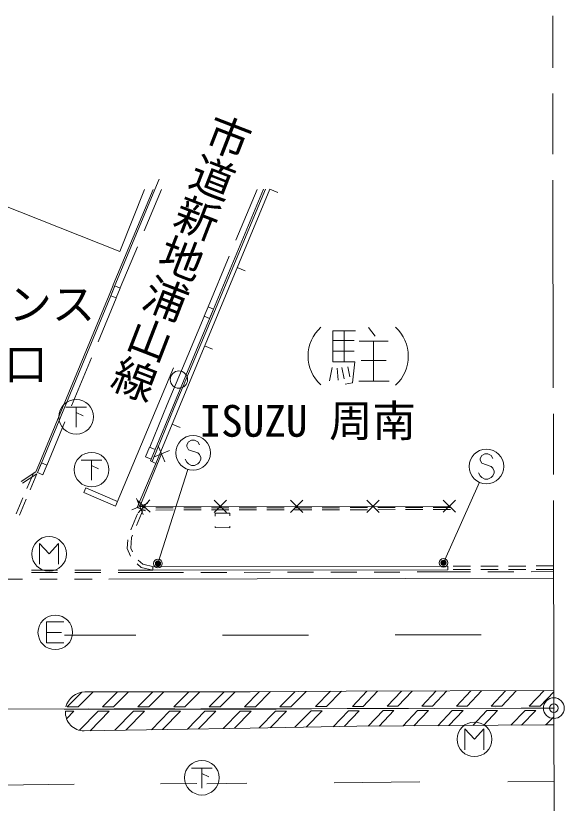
# Model space of a CAD drawing. Units: millimetres, scale not verified. Extents: x 40000 to 680000, y 20000 to 380000.
# Drawn here: x 537346 to 569002, y 286556 to 332049 of the extents above; entities that cross this region are included whole.
import ezdxf
from ezdxf.enums import TextEntityAlignment as Align

# ---------------------------------------------------------------- set-up
doc = ezdxf.new("R2010")
doc.units = ezdxf.units.MM
doc.header["$LTSCALE"] = 1000
doc.header["$PDMODE"] = 32
doc.header["$PDSIZE"] = 500
doc.linetypes.add('CHAIN', pattern=[18.5, 12, -1.5, 3.5, -1.5])
for name, color, linetype, lineweight in [('M-BGD', 7, 'Continuous', 13), ('M-BGD-EXST', 7, 'Continuous', 13), ('M-BMK', 2, 'CHAIN', 13), ('M-BMK-SRVR', 3, 'Continuous', 13), ('M-STR-HTXT', 7, 'Continuous', 13), ('M-STR-STRC', 7, 'Continuous', 13)]:
    doc.layers.add(name, color=color, linetype=linetype, lineweight=lineweight)
doc.layers.add('M-BMK-HTXT', color=7, linetype='Continuous')
doc.styles.add('@ＭＳ ゴシック', font='')
doc.styles.add('ＭＳ ゴシック', font='')
doc.styles.get('@ＭＳ ゴシック').set_extended_font_data('@MS Gothic')
doc.styles.get('ＭＳ ゴシック').set_extended_font_data('MS Gothic')

msp = doc.modelspace()

# ---------------------------------------------------------------- linework, layer by layer
at = {"layer": 'M-BGD'}
for p, q in [((545273, 322012), (542972, 316496)), ((545750, 322012), (544757, 319631)), ((548623, 314504), (551753, 322022)), ((550055, 319092), (551276, 322021)), ((552006, 322023), (552467, 321831)), ((544371, 318708), (543378, 316326)), ((548449, 315239), (549670, 318168)), ((550126, 317499), (550588, 317307)), ((542971, 316494), (542740, 315908)), ((542741, 315909), (538731, 306244)), ((543147, 315741), (542100, 313218)), ((547280, 312416), (548216, 314673)), ((557706, 314034), (558083, 313542)), ((556960, 313854), (555649, 313854)), ((555649, 313854), (555649, 312059)), ((556305, 313854), (556305, 312059)), ((555649, 313280), (556879, 313280)), ((557165, 313247), (558846, 313247)), ((557993, 313247), (557993, 310936)), ((548247, 312975), (548708, 312783)), ((555649, 312673), (556870, 312673)), ((541717, 312294), (540568, 309523)), ((546090, 309585), (547280, 312416)), ((557288, 312132), (558723, 312132)), ((555616, 311723), (555461, 310960)), ((555649, 312059), (556920, 312059)), ((555903, 311682), (555952, 311001)), ((556165, 311723), (556297, 311075)), ((556518, 311764), (556633, 311182)), ((556920, 312059), (556780, 310837)), ((556780, 310837), (556362, 310764)), ((557141, 310936), (558895, 310936)), ((545078, 307123), (546090, 309585)), ((540184, 308599), (539138, 306076)), ((546367, 308451), (546829, 308259)), ((545572, 307206), (545958, 306284)), ((545303, 306552), (546226, 306938)), ((538732, 306245), (538500, 305698)), ((538499, 305692), (537664, 305142)), ((538565, 305592), (537730, 305042)), ((538381, 305669), (537992, 304748)), ((538565, 305592), (538177, 304670)), ((537759, 304195), (537371, 303274)), ((537944, 304117), (537555, 303196)), ((544322, 304161), (544708, 303238)), ((545109, 303368), (544376, 304048)), ((544402, 303342), (545083, 304075)), ((549503, 303357), (548796, 304064)), ((548796, 303356), (549503, 304064)), ((553203, 303358), (553910, 304066)), ((553910, 303359), (553203, 304065)), ((557610, 303360), (558317, 304068)), ((558317, 303361), (557610, 304067)), ((562017, 303362), (562724, 304070)), ((562724, 303363), (562017, 304069)), ((544054, 303507), (544976, 303893)), ((544309, 302594), (544694, 303517)), ((544351, 303647), (544812, 303452)), ((544839, 303614), (544691, 303614)), ((544839, 303494), (544691, 303494)), ((546439, 303617), (545439, 303615)), ((546439, 303497), (545439, 303495)), ((548039, 303619), (547039, 303617)), ((548039, 303499), (547039, 303497)), ((549639, 303621), (548639, 303620)), ((549639, 303501), (548639, 303500)), ((551239, 303624), (550239, 303622)), ((551239, 303504), (550239, 303502)), ((552839, 303626), (551839, 303625)), ((552839, 303506), (551839, 303505)), ((554439, 303629), (553439, 303627)), ((554439, 303509), (553439, 303507)), ((556039, 303631), (555039, 303629)), ((556039, 303511), (555039, 303509)), ((557639, 303633), (556639, 303632)), ((557639, 303513), (556639, 303512)), ((559239, 303636), (558239, 303634)), ((559239, 303516), (558239, 303514)), ((560839, 303638), (559839, 303637)), ((560839, 303518), (559839, 303517)), ((562439, 303641), (561439, 303639)), ((562439, 303521), (561439, 303519)), ((543990, 302349), (544375, 303271)), ((548857, 303149), (548859, 303323)), ((548859, 303323), (549706, 303312)), ((549706, 303312), (549704, 303160)), ((548848, 302484), (548849, 302550)), ((549697, 302560), (549696, 302473)), ((549696, 302473), (548848, 302484)), ((543779, 301263), (543812, 301782)), ((543982, 301297), (544019, 301900)), ((544019, 301900), (544078, 302041)), ((543964, 300821), (543779, 301263)), ((544076, 301073), (543982, 301297)), ((544576, 300183), (544353, 300380)), ((544672, 300365), (544413, 300594)), ((545306, 300206), (544672, 300365)), ((566789, 300261), (565789, 300258)), ((568389, 300265), (567389, 300262)), ((539764, 300013), (538264, 300013)), ((539764, 299883), (538264, 299883)), ((542264, 300013), (540764, 300013)), ((542264, 299883), (540764, 299883)), ((545258, 300012), (543264, 300013)), ((545258, 299882), (543264, 299883)), ((545258, 300012), (544576, 300183)), ((562286, 300249), (545257, 300212)), ((547023, 299886), (545258, 299882)), ((549523, 299892), (548023, 299888)), ((552023, 299897), (550523, 299894)), ((554523, 299902), (553023, 299899)), ((557023, 299908), (555523, 299905)), ((559523, 299913), (558023, 299910)), ((562287, 299919), (560523, 299915)), ((562287, 300049), (562286, 300249)), ((563588, 299923), (562287, 299919)), ((563589, 300253), (562589, 300250)), ((563589, 300053), (562589, 300050)), ((565189, 300257), (564189, 300254)), ((565189, 300057), (564189, 300054)), ((566088, 299929), (564588, 299925)), ((566789, 300061), (565789, 300058)), ((568389, 299935), (567088, 299931)), ((568389, 300065), (567389, 300062))]:
    msp.add_line(p, q, dxfattribs=at)
for points in [[(545632, 322612), (543064, 316457), (542833, 315871), (538824, 306206), (538592, 305659)], [(544777, 322011), (543347, 318439), (535230, 321639), (529589, 307577), (526207, 304838), (514494, 304612)], [(544351, 303647), (545427, 306189), (552006, 322023)], [(545427, 306189), (545118, 306329), (545158, 306434), (545392, 306993), (546404, 309454), (547594, 312285), (548530, 314542), (548763, 315108), (551645, 322022)], [(545485, 306955), (546496, 309416), (547686, 312246), (548623, 314504)], [(562370, 303716), (544743, 303708), (544515, 303700), (545765, 306745)], [(545212, 306294), (545251, 306397), (545485, 306955)], [(562287, 300049), (545258, 300012), (545257, 300212)]]:
    msp.add_lwpolyline(points, dxfattribs=at)
for points in [[(543369, 316318), (543144, 315749), (542833, 315871), (543058, 316441)], [(548221, 314687), (548447, 315238), (548763, 315108), (548537, 314557)], [(544837, 306566), (545072, 307128), (545392, 306993), (545157, 306432)], [(539144, 306078), (538909, 305524), (538592, 305659), (538826, 306213)]]:
    msp.add_lwpolyline(points, close=True, dxfattribs=at)
msp.add_circle((546760, 311028), 500, dxfattribs=at)
for centre, radius, start, end in [((556443, 312387), 2228, 131.6979, 228.0192), ((557720, 312379), 2282, 312.8638, 47.4164)]:
    msp.add_arc(centre, radius, start, end, dxfattribs=at)
at = {"layer": 'M-BGD-EXST'}
for p, q in [((540237, 309428), (541437, 309428)), ((540837, 309428), (540837, 308278)), ((540837, 309128), (541237, 308928)), ((541123, 306376), (542323, 306376)), ((541723, 306376), (541723, 305226)), ((541723, 306076), (542123, 305876)), ((538719, 300358), (538719, 301558)), ((538719, 301558), (539269, 300958)), ((539269, 300958), (539819, 301558)), ((539819, 301558), (539819, 300358)), ((540129, 297028), (539129, 297028)), ((539129, 297028), (539129, 295828)), ((539129, 296428), (539979, 296428)), ((539129, 295828), (540129, 295828)), ((563270, 289648), (563270, 290848)), ((563270, 290848), (563820, 290248)), ((563820, 290248), (564370, 290848)), ((564370, 290848), (564370, 289648)), ((547489, 288581), (548689, 288581)), ((548089, 288581), (548089, 287431)), ((548089, 288281), (548489, 288081))]:
    msp.add_line(p, q, dxfattribs=at)
for centre in [(540837, 308878), (541723, 305826), (539269, 300958), (539629, 296428), (563820, 290248), (548089, 288031)]:
    msp.add_circle(centre, 1000, dxfattribs=at)
at = {"layer": 'M-BMK'}
for p, q in [((568402, 292049), (568337, 332049)), ((400022, 291775), (568402, 292049)), ((568402, 292049), (568467, 252049))]:
    msp.add_line(p, q, dxfattribs=at)
at = {"layer": 'M-BMK-SRVR'}
msp.add_circle((568402, 292049), 600, dxfattribs=at)
msp.add_point((568402, 292049), dxfattribs=at)
at = {"layer": 'M-STR-HTXT'}
for p, q in [((545555, 300404), (547278, 305844)), ((562030, 300449), (564103, 305099))]:
    msp.add_line(p, q, dxfattribs=at)
for centre, radius in [((545555, 300404), 150), ((545555, 300404), 120), ((545555, 300404), 90), ((545555, 300404), 60), ((545555, 300404), 30), ((545555, 300404), 20), ((562030, 300449), 150), ((562030, 300449), 120), ((562030, 300449), 90), ((562030, 300449), 60), ((562030, 300449), 30), ((562030, 300449), 20)]:
    msp.add_circle(centre, radius, dxfattribs=at)
for p in [(545555, 300404), (562030, 300449)]:
    msp.add_point(p, dxfattribs=at)
at = {"layer": 'M-STR-STRC'}
for p, q in [((546441, 311712), (543100, 303716)), ((547307, 307434), (547216, 307252)), ((547216, 307252), (547216, 307161)), ((547216, 307161), (547307, 306979)), ((547489, 307525), (547307, 307434)), ((547671, 307525), (547489, 307525)), ((547852, 307434), (547671, 307525)), ((547943, 307252), (547852, 307434)), ((547307, 306979), (547852, 306797)), ((547852, 306797), (547943, 306706)), ((547943, 306706), (548034, 306525)), ((564237, 306649), (564147, 306467)), ((564419, 306739), (564237, 306649)), ((564601, 306739), (564419, 306739)), ((564783, 306649), (564601, 306739)), ((564874, 306467), (564783, 306649)), ((547216, 306252), (547125, 306434)), ((547307, 306161), (547216, 306252)), ((547943, 306252), (547852, 306161)), ((548034, 306434), (547943, 306252)), ((548034, 306525), (548034, 306434)), ((564147, 306467), (564147, 306376)), ((564147, 306376), (564237, 306194)), ((564237, 306194), (564783, 306012)), ((547489, 306070), (547307, 306161)), ((547671, 306070), (547489, 306070)), ((547852, 306161), (547671, 306070)), ((564783, 306012), (564874, 305921)), ((564874, 305921), (564965, 305739)), ((564965, 305739), (564965, 305649)), ((564147, 305467), (564056, 305649)), ((564237, 305376), (564147, 305467)), ((564419, 305285), (564237, 305376)), ((564601, 305285), (564419, 305285)), ((564783, 305376), (564601, 305285)), ((564874, 305467), (564783, 305376)), ((564965, 305649), (564874, 305467)), ((543216, 303993), (541390, 304785)), ((536711, 299505), (537730, 299505)), ((538730, 299505), (539730, 299504)), ((540730, 299504), (541749, 299504)), ((542718, 299510), (568390, 299553)), ((544267, 296258), (540155, 296266)), ((554243, 296259), (549270, 296262)), ((559246, 296288), (564205, 296284)), ((540948, 292117), (541817, 292997)), ((541331, 292997), (550880, 293001)), ((542354, 292118), (543224, 292998)), ((542987, 292118), (543856, 292998)), ((544393, 292119), (545263, 292999)), ((545026, 292119), (545896, 292999)), ((546474, 292120), (547343, 293000)), ((547107, 292120), (547975, 293000)), ((548512, 292121), (549381, 293001)), ((549145, 292121), (550014, 293001)), ((550551, 292122), (551421, 293004)), ((551183, 292122), (552057, 293007)), ((552590, 292124), (553468, 293013)), ((553227, 292128), (554103, 293016)), ((554642, 292138), (555514, 293022)), ((555278, 292142), (556149, 293025)), ((556782, 292151), (557612, 293030)), ((557402, 292152), (558233, 293032)), ((558781, 292155), (559613, 293036)), ((559401, 292156), (560234, 293038)), ((560779, 292159), (561613, 293042)), ((561399, 292160), (562234, 293044)), ((562777, 292163), (563614, 293049)), ((563398, 292164), (564235, 293051)), ((564776, 292167), (565614, 293055)), ((565396, 292169), (566235, 293057)), ((566985, 292172), (567847, 293062)), ((567612, 292173), (568401, 292986)), ((540315, 292117), (541164, 292976)), ((540948, 292117), (540315, 292117)), ((542987, 292118), (542354, 292118)), ((545026, 292119), (544393, 292119)), ((547107, 292120), (546474, 292120)), ((549145, 292121), (548512, 292121)), ((551183, 292122), (550551, 292122)), ((553227, 292128), (552590, 292124)), ((555278, 292142), (554642, 292138)), ((557402, 292152), (556782, 292151)), ((559401, 292156), (558781, 292155)), ((561399, 292160), (560779, 292159)), ((563398, 292164), (562777, 292163)), ((565396, 292169), (564776, 292167)), ((567612, 292173), (566985, 292172)), ((552371, 291997), (540134, 291992)), ((540215, 291867), (540701, 291867)), ((540278, 291440), (540701, 291867)), ((541024, 290771), (542107, 291868)), ((541632, 290746), (542740, 291868)), ((542107, 291868), (542740, 291868)), ((543061, 290770), (544146, 291869)), ((543705, 290781), (544779, 291869)), ((544146, 291869), (544779, 291869)), ((545178, 290806), (546227, 291870)), ((545821, 290817), (546860, 291870)), ((546227, 291870), (546860, 291870)), ((547249, 290841), (548266, 291871)), ((547892, 290852), (548898, 291871)), ((548266, 291871), (548898, 291871)), ((549321, 290876), (550304, 291871)), ((549964, 290887), (550936, 291872)), ((550304, 291871), (550936, 291872)), ((551392, 290910), (552342, 291872)), ((552035, 290920), (552979, 291877)), ((553462, 290943), (554393, 291886)), ((554104, 290953), (555030, 291891)), ((554393, 291886), (555030, 291891)), ((555674, 290977), (556546, 291901)), ((556302, 290987), (557166, 291902)), ((556546, 291901), (557166, 291902)), ((557693, 291004), (558544, 291905)), ((558316, 291008), (559164, 291906)), ((558544, 291905), (559164, 291906)), ((559702, 291019), (560542, 291909)), ((560325, 291023), (561163, 291910)), ((560542, 291909), (561163, 291910)), ((561711, 291034), (562541, 291913)), ((562334, 291038), (563161, 291914)), ((562541, 291913), (563161, 291914)), ((563719, 291049), (564539, 291917)), ((564343, 291053), (565159, 291918)), ((564539, 291917), (565159, 291918)), ((565912, 291065), (566742, 291921)), ((566543, 291070), (567370, 291923)), ((566742, 291921), (567370, 291923)), ((567946, 291080), (568403, 291552)), ((541298, 290741), (550879, 290902)), ((540712, 287650), (535701, 287604)), ((545700, 287673), (547788, 287698)), ((548383, 287683), (550674, 287712)), ((555723, 287740), (560665, 287785)), ((565745, 287785), (568409, 287804))]:
    msp.add_line(p, q, dxfattribs=at)
for points in [[(543100, 303716), (541270, 304510), (541390, 304785)], [(568400, 293064), (556423, 293026), (550880, 293001)], [(552342, 291872), (552372, 291872), (552979, 291877)], [(568402, 292050), (556478, 292025), (552371, 291997)], [(550879, 290902), (557034, 290999), (567905, 291080), (568404, 291081)]]:
    msp.add_lwpolyline(points, dxfattribs=at)
for centre in [(547580, 306797), (564510, 306012)]:
    msp.add_circle(centre, 1000, dxfattribs=at)
for centre, radius, start, end in [((541395, 291795), 1204, 93.064, 164.4277), ((541280, 291807), 1067, 176.7907, 270.9849)]:
    msp.add_arc(centre, radius, start, end, dxfattribs=at)

# ---------------------------------------------------------------- texts
at = {"layer": 'M-BMK-HTXT', "style": '@ＭＳ ゴシック'}
msp.add_text('市道新地浦山線', height=1833, rotation=248.828, dxfattribs=at).set_placement((548687, 326749), align=Align.BOTTOM_LEFT)
at = {"layer": 'M-BMK-HTXT', "style": 'ＭＳ ゴシック'}
for s, p in [('オートアライアンス', (519426, 313923)), ('山口', (534171, 310467)), ('ISUZU 周南', (547950, 307180))]:
    msp.add_text(s, height=1833, dxfattribs=at).set_placement(p, align=Align.BOTTOM_LEFT)

doc.saveas('drawing.dxf')
